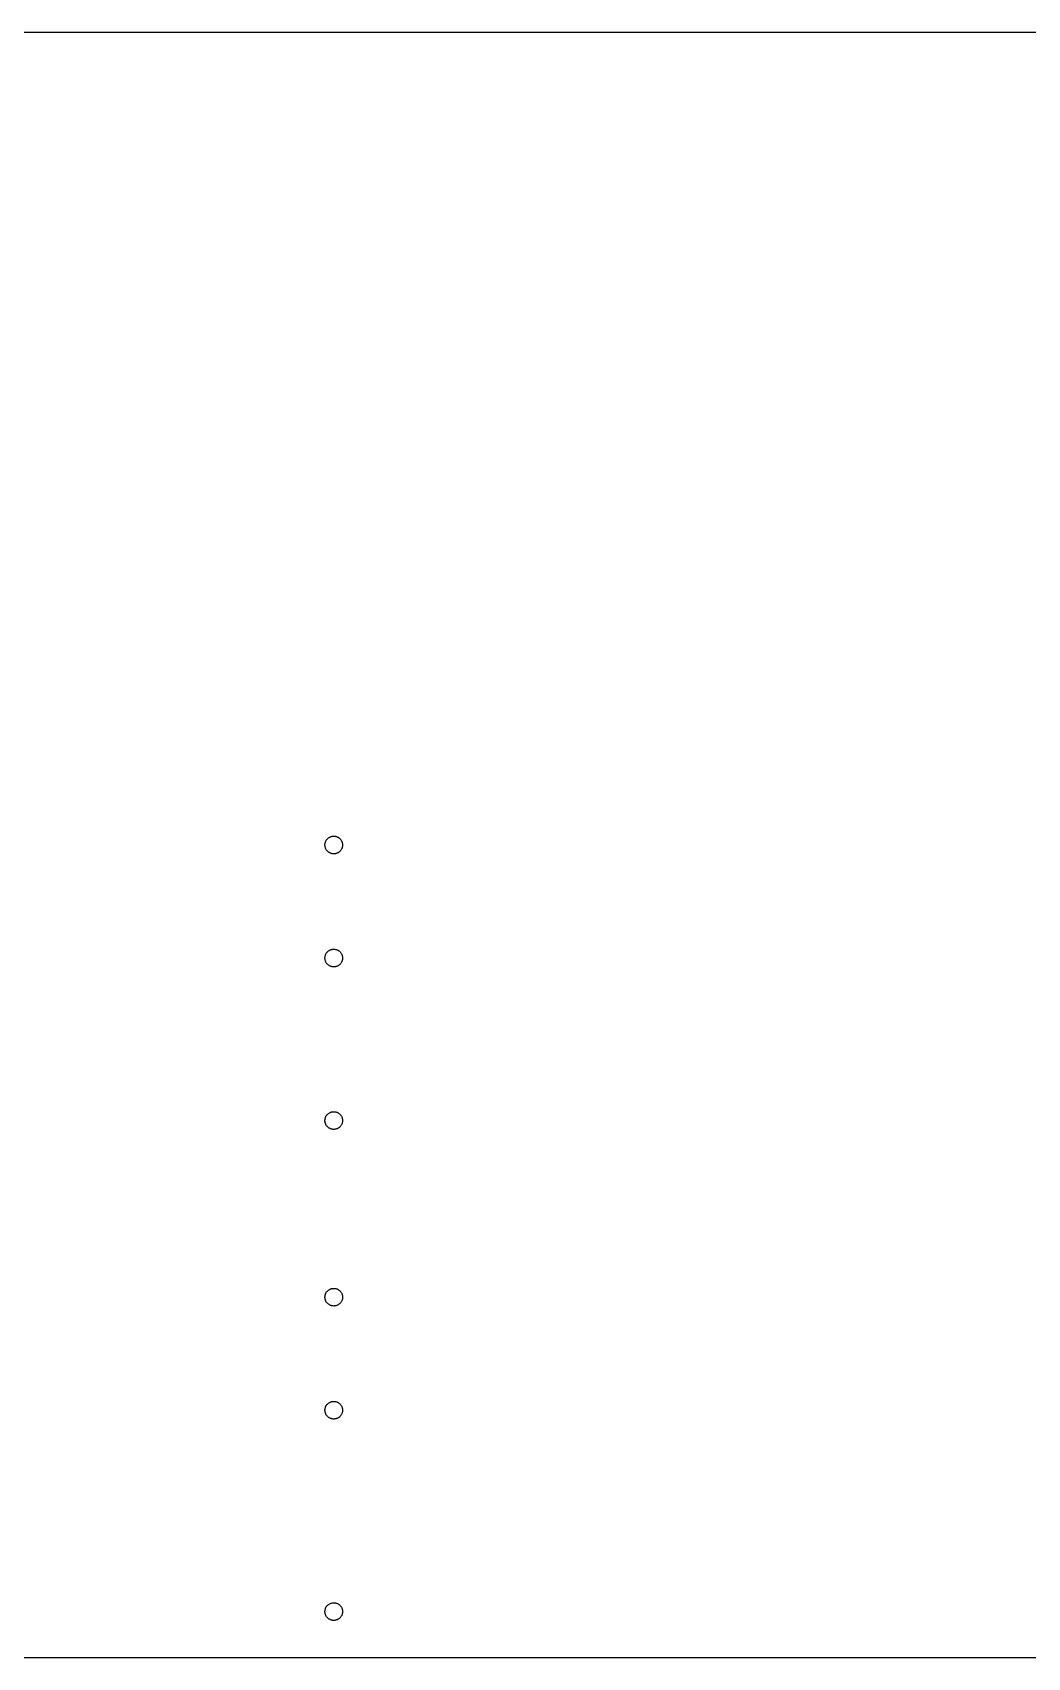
# Model space of a CAD drawing. Header units: metres. Extents: x 0 to 2300, y 0 to 230.
# Drawn here: x 1736.9 to 1877.7, y 0 to 230 of the extents above; entities that cross this region are included whole.
import ezdxf

# ---------------------------------------------------------------- set-up
doc = ezdxf.new("R2010")
doc.units = ezdxf.units.M

msp = doc.modelspace()

# ---------------------------------------------------------------- linework, layer by layer
for p, q in [((2300, 230), (0, 230)), ((1778.25, 115.078), (1778.26, 115.157)), ((1778.25, 115), (1778.25, 115.078)), ((1778.25, 114.922), (1778.25, 115)), ((1778.26, 115.157), (1778.27, 115.234)), ((1778.27, 115.234), (1778.29, 115.311)), ((1778.29, 115.311), (1778.31, 115.386)), ((1778.31, 115.386), (1778.34, 115.46)), ((1778.34, 115.46), (1778.37, 115.532)), ((1778.37, 115.532), (1778.4, 115.602)), ((1778.4, 115.602), (1778.44, 115.67)), ((1778.44, 115.67), (1778.49, 115.735)), ((1778.49, 115.735), (1778.54, 115.797)), ((1778.54, 115.797), (1778.59, 115.856)), ((1778.59, 115.856), (1778.64, 115.911)), ((1778.64, 115.911), (1778.7, 115.963)), ((1778.7, 115.963), (1778.77, 116.011)), ((1778.77, 116.011), (1778.83, 116.055)), ((1778.83, 116.055), (1778.9, 116.095)), ((1778.9, 116.095), (1778.97, 116.131)), ((1778.97, 116.131), (1779.04, 116.162)), ((1779.04, 116.162), (1779.11, 116.189)), ((1779.11, 116.189), (1779.19, 116.211)), ((1779.19, 116.211), (1779.27, 116.228)), ((1779.27, 116.228), (1779.34, 116.24)), ((1779.34, 116.24), (1779.42, 116.248)), ((1779.42, 116.248), (1779.5, 116.25)), ((1779.5, 116.25), (1779.58, 116.248)), ((1779.58, 116.248), (1779.66, 116.24)), ((1779.66, 116.24), (1779.73, 116.228)), ((1779.73, 116.228), (1779.81, 116.211)), ((1779.81, 116.211), (1779.89, 116.189)), ((1779.89, 116.189), (1779.96, 116.162)), ((1779.96, 116.162), (1780.03, 116.131)), ((1780.03, 116.131), (1780.1, 116.095)), ((1780.1, 116.095), (1780.17, 116.055)), ((1780.17, 116.055), (1780.23, 116.011)), ((1780.23, 116.011), (1780.3, 115.963)), ((1780.3, 115.963), (1780.36, 115.911)), ((1780.36, 115.911), (1780.41, 115.856)), ((1780.41, 115.856), (1780.46, 115.797)), ((1780.46, 115.797), (1780.51, 115.735)), ((1780.51, 115.735), (1780.56, 115.67)), ((1780.56, 115.67), (1780.6, 115.602)), ((1780.6, 115.602), (1780.63, 115.532)), ((1780.63, 115.532), (1780.66, 115.46)), ((1780.66, 115.46), (1780.69, 115.386)), ((1780.69, 115.386), (1780.71, 115.311)), ((1780.71, 115.311), (1780.73, 115.234)), ((1780.73, 115.234), (1780.74, 115.157)), ((1780.74, 115.157), (1780.75, 115.078)), ((1780.75, 115.078), (1780.75, 115)), ((1780.75, 115), (1780.75, 114.922)), ((1778.26, 114.843), (1778.25, 114.922)), ((1778.27, 114.766), (1778.26, 114.843)), ((1778.29, 114.689), (1778.27, 114.766)), ((1778.31, 114.614), (1778.29, 114.689)), ((1778.34, 114.54), (1778.31, 114.614)), ((1778.37, 114.468), (1778.34, 114.54)), ((1778.4, 114.398), (1778.37, 114.468)), ((1778.44, 114.33), (1778.4, 114.398)), ((1778.49, 114.265), (1778.44, 114.33)), ((1778.54, 114.203), (1778.49, 114.265)), ((1778.59, 114.144), (1778.54, 114.203)), ((1778.64, 114.089), (1778.59, 114.144)), ((1778.7, 114.037), (1778.64, 114.089)), ((1778.77, 113.989), (1778.7, 114.037)), ((1778.83, 113.945), (1778.77, 113.989)), ((1778.9, 113.905), (1778.83, 113.945)), ((1778.97, 113.869), (1778.9, 113.905)), ((1779.04, 113.838), (1778.97, 113.869)), ((1779.11, 113.811), (1779.04, 113.838)), ((1779.19, 113.789), (1779.11, 113.811)), ((1779.27, 113.772), (1779.19, 113.789)), ((1779.34, 113.76), (1779.27, 113.772)), ((1779.42, 113.752), (1779.34, 113.76)), ((1779.5, 113.75), (1779.42, 113.752)), ((1779.58, 113.752), (1779.5, 113.75)), ((1779.66, 113.76), (1779.58, 113.752)), ((1779.73, 113.772), (1779.66, 113.76)), ((1779.81, 113.789), (1779.73, 113.772)), ((1779.89, 113.811), (1779.81, 113.789)), ((1779.96, 113.838), (1779.89, 113.811)), ((1780.03, 113.869), (1779.96, 113.838)), ((1780.1, 113.905), (1780.03, 113.869)), ((1780.17, 113.945), (1780.1, 113.905)), ((1780.23, 113.989), (1780.17, 113.945)), ((1780.3, 114.037), (1780.23, 113.989)), ((1780.36, 114.089), (1780.3, 114.037)), ((1780.41, 114.144), (1780.36, 114.089)), ((1780.46, 114.203), (1780.41, 114.144)), ((1780.51, 114.265), (1780.46, 114.203)), ((1780.56, 114.33), (1780.51, 114.265)), ((1780.6, 114.398), (1780.56, 114.33)), ((1780.63, 114.468), (1780.6, 114.398)), ((1780.66, 114.54), (1780.63, 114.468)), ((1780.69, 114.614), (1780.66, 114.54)), ((1780.71, 114.689), (1780.69, 114.614)), ((1780.73, 114.766), (1780.71, 114.689)), ((1780.74, 114.843), (1780.73, 114.766)), ((1780.75, 114.922), (1780.74, 114.843)), ((1778.25, 99.0785), (1778.26, 99.1567)), ((1778.25, 99), (1778.25, 99.0785)), ((1778.25, 98.9215), (1778.25, 99)), ((1778.26, 98.8433), (1778.25, 98.9215)), ((1778.26, 99.1567), (1778.27, 99.2342)), ((1778.27, 99.2342), (1778.29, 99.3109)), ((1778.29, 99.3109), (1778.31, 99.3863)), ((1778.31, 99.3863), (1778.34, 99.4602)), ((1778.34, 99.4602), (1778.37, 99.5322)), ((1778.37, 99.5322), (1778.4, 99.6022)), ((1778.4, 99.6022), (1778.44, 99.6698)), ((1778.44, 99.6698), (1778.49, 99.7347)), ((1778.49, 99.7347), (1778.54, 99.7968)), ((1778.54, 99.7968), (1778.59, 99.8557)), ((1778.59, 99.8557), (1778.64, 99.9112)), ((1778.64, 99.9112), (1778.7, 99.9631)), ((1778.7, 99.9631), (1778.77, 100.011)), ((1778.77, 100.011), (1778.83, 100.055)), ((1778.83, 100.055), (1778.9, 100.095)), ((1778.9, 100.095), (1778.97, 100.131)), ((1778.97, 100.131), (1779.04, 100.162)), ((1779.04, 100.162), (1779.11, 100.189)), ((1779.11, 100.189), (1779.19, 100.211)), ((1779.19, 100.211), (1779.27, 100.228)), ((1779.27, 100.228), (1779.34, 100.24)), ((1779.34, 100.24), (1779.42, 100.248)), ((1779.42, 100.248), (1779.5, 100.25)), ((1779.5, 100.25), (1779.58, 100.248)), ((1779.58, 100.248), (1779.66, 100.24)), ((1779.66, 100.24), (1779.73, 100.228)), ((1779.73, 100.228), (1779.81, 100.211)), ((1779.81, 100.211), (1779.89, 100.189)), ((1779.89, 100.189), (1779.96, 100.162)), ((1779.96, 100.162), (1780.03, 100.131)), ((1780.03, 100.131), (1780.1, 100.095)), ((1780.1, 100.095), (1780.17, 100.055)), ((1780.17, 100.055), (1780.23, 100.011)), ((1780.23, 100.011), (1780.3, 99.9631)), ((1780.3, 99.9631), (1780.36, 99.9112)), ((1780.36, 99.9112), (1780.41, 99.8557)), ((1780.41, 99.8557), (1780.46, 99.7968)), ((1780.46, 99.7968), (1780.51, 99.7347)), ((1780.51, 99.7347), (1780.56, 99.6698)), ((1780.56, 99.6698), (1780.6, 99.6022)), ((1780.6, 99.6022), (1780.63, 99.5322)), ((1780.63, 99.5322), (1780.66, 99.4602)), ((1780.66, 99.4602), (1780.69, 99.3863)), ((1780.69, 99.3863), (1780.71, 99.3109)), ((1780.71, 99.3109), (1780.73, 99.2342)), ((1780.73, 99.2342), (1780.74, 99.1567)), ((1780.74, 99.1567), (1780.75, 99.0785)), ((1780.75, 98.9215), (1780.74, 98.8433)), ((1780.75, 99.0785), (1780.75, 99)), ((1780.75, 99), (1780.75, 98.9215)), ((1778.27, 98.7658), (1778.26, 98.8433)), ((1778.29, 98.6891), (1778.27, 98.7658)), ((1778.31, 98.6137), (1778.29, 98.6891)), ((1778.34, 98.5398), (1778.31, 98.6137)), ((1778.37, 98.4678), (1778.34, 98.5398)), ((1778.4, 98.3978), (1778.37, 98.4678)), ((1778.44, 98.3302), (1778.4, 98.3978)), ((1778.49, 98.2653), (1778.44, 98.3302)), ((1778.54, 98.2032), (1778.49, 98.2653)), ((1778.59, 98.1443), (1778.54, 98.2032)), ((1778.64, 98.0888), (1778.59, 98.1443)), ((1778.7, 98.0369), (1778.64, 98.0888)), ((1778.77, 97.9887), (1778.7, 98.0369)), ((1778.83, 97.9446), (1778.77, 97.9887)), ((1778.9, 97.9046), (1778.83, 97.9446)), ((1778.97, 97.869), (1778.9, 97.9046)), ((1779.04, 97.8378), (1778.97, 97.869)), ((1779.11, 97.8112), (1779.04, 97.8378)), ((1779.19, 97.7893), (1779.11, 97.8112)), ((1779.27, 97.7721), (1779.19, 97.7893)), ((1779.34, 97.7599), (1779.27, 97.7721)), ((1779.42, 97.7525), (1779.34, 97.7599)), ((1779.5, 97.75), (1779.42, 97.7525)), ((1779.58, 97.7525), (1779.5, 97.75)), ((1779.66, 97.7599), (1779.58, 97.7525)), ((1779.73, 97.7721), (1779.66, 97.7599)), ((1779.81, 97.7893), (1779.73, 97.7721)), ((1779.89, 97.8112), (1779.81, 97.7893)), ((1779.96, 97.8378), (1779.89, 97.8112)), ((1780.03, 97.869), (1779.96, 97.8378)), ((1780.1, 97.9046), (1780.03, 97.869)), ((1780.17, 97.9446), (1780.1, 97.9046)), ((1780.23, 97.9887), (1780.17, 97.9446)), ((1780.3, 98.0369), (1780.23, 97.9887)), ((1780.36, 98.0888), (1780.3, 98.0369)), ((1780.41, 98.1443), (1780.36, 98.0888)), ((1780.46, 98.2032), (1780.41, 98.1443)), ((1780.51, 98.2653), (1780.46, 98.2032)), ((1780.56, 98.3302), (1780.51, 98.2653)), ((1780.6, 98.3978), (1780.56, 98.3302)), ((1780.63, 98.4678), (1780.6, 98.3978)), ((1780.66, 98.5398), (1780.63, 98.4678)), ((1780.69, 98.6137), (1780.66, 98.5398)), ((1780.71, 98.6891), (1780.69, 98.6137)), ((1780.73, 98.7658), (1780.71, 98.6891)), ((1780.74, 98.8433), (1780.73, 98.7658)), ((1778.25, 76.0785), (1778.26, 76.1567)), ((1778.25, 76), (1778.25, 76.0785)), ((1778.25, 75.9215), (1778.25, 76)), ((1778.26, 75.8433), (1778.25, 75.9215)), ((1778.26, 76.1567), (1778.27, 76.2342)), ((1778.27, 76.2342), (1778.29, 76.3109)), ((1778.29, 76.3109), (1778.31, 76.3863)), ((1778.31, 76.3863), (1778.34, 76.4602)), ((1778.34, 76.4602), (1778.37, 76.5322)), ((1778.37, 76.5322), (1778.4, 76.6022)), ((1778.4, 76.6022), (1778.44, 76.6698)), ((1778.44, 76.6698), (1778.49, 76.7347)), ((1778.49, 76.7347), (1778.54, 76.7968)), ((1778.54, 76.7968), (1778.59, 76.8557)), ((1778.59, 76.8557), (1778.64, 76.9112)), ((1778.64, 76.9112), (1778.7, 76.9631)), ((1778.7, 76.9631), (1778.77, 77.0113)), ((1778.77, 77.0113), (1778.83, 77.0554)), ((1778.83, 77.0554), (1778.9, 77.0954)), ((1778.9, 77.0954), (1778.97, 77.131)), ((1778.97, 77.131), (1779.04, 77.1622)), ((1779.04, 77.1622), (1779.11, 77.1888)), ((1779.11, 77.1888), (1779.19, 77.2107)), ((1779.19, 77.2107), (1779.27, 77.2279)), ((1779.27, 77.2279), (1779.34, 77.2401)), ((1779.34, 77.2401), (1779.42, 77.2475)), ((1779.42, 77.2475), (1779.5, 77.25)), ((1779.5, 77.25), (1779.58, 77.2475)), ((1779.58, 77.2475), (1779.66, 77.2401)), ((1779.66, 77.2401), (1779.73, 77.2279)), ((1779.73, 77.2279), (1779.81, 77.2107)), ((1779.81, 77.2107), (1779.89, 77.1888)), ((1779.89, 77.1888), (1779.96, 77.1622)), ((1779.96, 77.1622), (1780.03, 77.131)), ((1780.03, 77.131), (1780.1, 77.0954)), ((1780.1, 77.0954), (1780.17, 77.0554)), ((1780.17, 77.0554), (1780.23, 77.0113)), ((1780.23, 77.0113), (1780.3, 76.9631)), ((1780.3, 76.9631), (1780.36, 76.9112)), ((1780.36, 76.9112), (1780.41, 76.8557)), ((1780.41, 76.8557), (1780.46, 76.7968)), ((1780.46, 76.7968), (1780.51, 76.7347)), ((1780.51, 76.7347), (1780.56, 76.6698)), ((1780.56, 76.6698), (1780.6, 76.6022)), ((1780.6, 76.6022), (1780.63, 76.5322)), ((1780.63, 76.5322), (1780.66, 76.4602)), ((1780.66, 76.4602), (1780.69, 76.3863)), ((1780.69, 76.3863), (1780.71, 76.3109)), ((1780.71, 76.3109), (1780.73, 76.2342)), ((1780.73, 76.2342), (1780.74, 76.1567)), ((1780.74, 76.1567), (1780.75, 76.0785)), ((1780.75, 75.9215), (1780.74, 75.8433)), ((1780.75, 76.0785), (1780.75, 76)), ((1780.75, 76), (1780.75, 75.9215)), ((1778.27, 75.7658), (1778.26, 75.8433)), ((1778.29, 75.6891), (1778.27, 75.7658)), ((1778.31, 75.6137), (1778.29, 75.6891)), ((1778.34, 75.5398), (1778.31, 75.6137)), ((1778.37, 75.4678), (1778.34, 75.5398)), ((1778.4, 75.3978), (1778.37, 75.4678)), ((1778.44, 75.3302), (1778.4, 75.3978)), ((1778.49, 75.2653), (1778.44, 75.3302)), ((1778.54, 75.2032), (1778.49, 75.2653)), ((1778.59, 75.1443), (1778.54, 75.2032)), ((1778.64, 75.0888), (1778.59, 75.1443)), ((1778.7, 75.0369), (1778.64, 75.0888)), ((1778.77, 74.9887), (1778.7, 75.0369)), ((1778.83, 74.9446), (1778.77, 74.9887)), ((1778.9, 74.9046), (1778.83, 74.9446)), ((1778.97, 74.869), (1778.9, 74.9046)), ((1779.04, 74.8378), (1778.97, 74.869)), ((1779.11, 74.8112), (1779.04, 74.8378)), ((1779.19, 74.7893), (1779.11, 74.8112)), ((1779.27, 74.7721), (1779.19, 74.7893)), ((1779.34, 74.7599), (1779.27, 74.7721)), ((1779.42, 74.7525), (1779.34, 74.7599)), ((1779.5, 74.75), (1779.42, 74.7525)), ((1779.58, 74.7525), (1779.5, 74.75)), ((1779.66, 74.7599), (1779.58, 74.7525)), ((1779.73, 74.7721), (1779.66, 74.7599)), ((1779.81, 74.7893), (1779.73, 74.7721)), ((1779.89, 74.8112), (1779.81, 74.7893)), ((1779.96, 74.8378), (1779.89, 74.8112)), ((1780.03, 74.869), (1779.96, 74.8378)), ((1780.1, 74.9046), (1780.03, 74.869)), ((1780.17, 74.9446), (1780.1, 74.9046)), ((1780.23, 74.9887), (1780.17, 74.9446)), ((1780.3, 75.0369), (1780.23, 74.9887)), ((1780.36, 75.0888), (1780.3, 75.0369)), ((1780.41, 75.1443), (1780.36, 75.0888)), ((1780.46, 75.2032), (1780.41, 75.1443)), ((1780.51, 75.2653), (1780.46, 75.2032)), ((1780.56, 75.3302), (1780.51, 75.2653)), ((1780.6, 75.3978), (1780.56, 75.3302)), ((1780.63, 75.4678), (1780.6, 75.3978)), ((1780.66, 75.5398), (1780.63, 75.4678)), ((1780.69, 75.6137), (1780.66, 75.5398)), ((1780.71, 75.6891), (1780.69, 75.6137)), ((1780.73, 75.7658), (1780.71, 75.6891)), ((1780.74, 75.8433), (1780.73, 75.7658)), ((1778.25, 51.0785), (1778.26, 51.1567)), ((1778.25, 51), (1778.25, 51.0785)), ((1778.25, 50.9215), (1778.25, 51)), ((1778.26, 50.8433), (1778.25, 50.9215)), ((1778.26, 51.1567), (1778.27, 51.2342)), ((1778.27, 50.7658), (1778.26, 50.8433)), ((1778.27, 51.2342), (1778.29, 51.3109)), ((1778.29, 50.6891), (1778.27, 50.7658)), ((1778.29, 51.3109), (1778.31, 51.3863)), ((1778.31, 50.6137), (1778.29, 50.6891)), ((1778.31, 51.3863), (1778.34, 51.4602)), ((1778.34, 50.5398), (1778.31, 50.6137)), ((1778.34, 51.4602), (1778.37, 51.5322)), ((1778.37, 51.5322), (1778.4, 51.6022)), ((1778.4, 51.6022), (1778.44, 51.6698)), ((1778.44, 51.6698), (1778.49, 51.7347)), ((1778.49, 51.7347), (1778.54, 51.7968)), ((1778.54, 51.7968), (1778.59, 51.8557)), ((1778.59, 51.8557), (1778.64, 51.9112)), ((1778.64, 51.9112), (1778.7, 51.9631)), ((1778.7, 51.9631), (1778.77, 52.0113)), ((1778.77, 52.0113), (1778.83, 52.0554)), ((1778.83, 52.0554), (1778.9, 52.0954)), ((1778.9, 52.0954), (1778.97, 52.131)), ((1778.97, 52.131), (1779.04, 52.1622)), ((1779.04, 52.1622), (1779.11, 52.1888)), ((1779.11, 52.1888), (1779.19, 52.2107)), ((1779.19, 52.2107), (1779.27, 52.2279)), ((1779.27, 52.2279), (1779.34, 52.2401)), ((1779.34, 52.2401), (1779.42, 52.2475)), ((1779.42, 52.2475), (1779.5, 52.25)), ((1779.5, 52.25), (1779.58, 52.2475)), ((1779.58, 52.2475), (1779.66, 52.2401)), ((1779.66, 52.2401), (1779.73, 52.2279)), ((1779.73, 52.2279), (1779.81, 52.2107)), ((1779.81, 52.2107), (1779.89, 52.1888)), ((1779.89, 52.1888), (1779.96, 52.1622)), ((1779.96, 52.1622), (1780.03, 52.131)), ((1780.03, 52.131), (1780.1, 52.0954)), ((1780.1, 52.0954), (1780.17, 52.0554)), ((1780.17, 52.0554), (1780.23, 52.0113)), ((1780.23, 52.0113), (1780.3, 51.9631)), ((1780.3, 51.9631), (1780.36, 51.9112)), ((1780.36, 51.9112), (1780.41, 51.8557)), ((1780.41, 51.8557), (1780.46, 51.7968)), ((1780.46, 51.7968), (1780.51, 51.7347)), ((1780.51, 51.7347), (1780.56, 51.6698)), ((1780.56, 51.6698), (1780.6, 51.6022)), ((1780.6, 51.6022), (1780.63, 51.5322)), ((1780.63, 51.5322), (1780.66, 51.4602)), ((1780.66, 51.4602), (1780.69, 51.3863)), ((1780.69, 50.6137), (1780.66, 50.5398)), ((1780.69, 51.3863), (1780.71, 51.3109)), ((1780.71, 50.6891), (1780.69, 50.6137)), ((1780.71, 51.3109), (1780.73, 51.2342)), ((1780.73, 50.7658), (1780.71, 50.6891)), ((1780.73, 51.2342), (1780.74, 51.1567)), ((1780.74, 50.8433), (1780.73, 50.7658)), ((1780.74, 51.1567), (1780.75, 51.0785)), ((1780.75, 50.9215), (1780.74, 50.8433)), ((1780.75, 51.0785), (1780.75, 51)), ((1780.75, 51), (1780.75, 50.9215)), ((1778.37, 50.4678), (1778.34, 50.5398)), ((1778.4, 50.3978), (1778.37, 50.4678)), ((1778.44, 50.3302), (1778.4, 50.3978)), ((1778.49, 50.2653), (1778.44, 50.3302)), ((1778.54, 50.2032), (1778.49, 50.2653)), ((1778.59, 50.1443), (1778.54, 50.2032)), ((1778.64, 50.0888), (1778.59, 50.1443)), ((1778.7, 50.0369), (1778.64, 50.0888)), ((1778.77, 49.9887), (1778.7, 50.0369)), ((1778.83, 49.9446), (1778.77, 49.9887)), ((1778.9, 49.9046), (1778.83, 49.9446)), ((1778.97, 49.869), (1778.9, 49.9046)), ((1779.04, 49.8378), (1778.97, 49.869)), ((1779.11, 49.8112), (1779.04, 49.8378)), ((1779.19, 49.7893), (1779.11, 49.8112)), ((1779.27, 49.7721), (1779.19, 49.7893)), ((1779.34, 49.7599), (1779.27, 49.7721)), ((1779.42, 49.7525), (1779.34, 49.7599)), ((1779.5, 49.75), (1779.42, 49.7525)), ((1779.58, 49.7525), (1779.5, 49.75)), ((1779.66, 49.7599), (1779.58, 49.7525)), ((1779.73, 49.7721), (1779.66, 49.7599)), ((1779.81, 49.7893), (1779.73, 49.7721)), ((1779.89, 49.8112), (1779.81, 49.7893)), ((1779.96, 49.8378), (1779.89, 49.8112)), ((1780.03, 49.869), (1779.96, 49.8378)), ((1780.1, 49.9046), (1780.03, 49.869)), ((1780.17, 49.9446), (1780.1, 49.9046)), ((1780.23, 49.9887), (1780.17, 49.9446)), ((1780.3, 50.0369), (1780.23, 49.9887)), ((1780.36, 50.0888), (1780.3, 50.0369)), ((1780.41, 50.1443), (1780.36, 50.0888)), ((1780.46, 50.2032), (1780.41, 50.1443)), ((1780.51, 50.2653), (1780.46, 50.2032)), ((1780.56, 50.3302), (1780.51, 50.2653)), ((1780.6, 50.3978), (1780.56, 50.3302)), ((1780.63, 50.4678), (1780.6, 50.3978)), ((1780.66, 50.5398), (1780.63, 50.4678)), ((1778.25, 35.0785), (1778.26, 35.1567)), ((1778.25, 35), (1778.25, 35.0785)), ((1778.25, 34.9215), (1778.25, 35)), ((1778.26, 34.8433), (1778.25, 34.9215)), ((1778.26, 35.1567), (1778.27, 35.2342)), ((1778.27, 34.7658), (1778.26, 34.8433)), ((1778.27, 35.2342), (1778.29, 35.3109)), ((1778.29, 34.6891), (1778.27, 34.7658)), ((1778.29, 35.3109), (1778.31, 35.3863)), ((1778.31, 34.6137), (1778.29, 34.6891)), ((1778.31, 35.3863), (1778.34, 35.4602)), ((1778.34, 34.5398), (1778.31, 34.6137)), ((1778.34, 35.4602), (1778.37, 35.5322)), ((1778.37, 34.4678), (1778.34, 34.5398)), ((1778.37, 35.5322), (1778.4, 35.6022)), ((1778.4, 35.6022), (1778.44, 35.6698)), ((1778.44, 35.6698), (1778.49, 35.7347)), ((1778.49, 35.7347), (1778.54, 35.7968)), ((1778.54, 35.7968), (1778.59, 35.8557)), ((1778.59, 35.8557), (1778.64, 35.9112)), ((1778.64, 35.9112), (1778.7, 35.9631)), ((1778.7, 35.9631), (1778.77, 36.0113)), ((1778.77, 36.0113), (1778.83, 36.0554)), ((1778.83, 36.0554), (1778.9, 36.0954)), ((1778.9, 36.0954), (1778.97, 36.131)), ((1778.97, 36.131), (1779.04, 36.1622)), ((1779.04, 36.1622), (1779.11, 36.1888)), ((1779.11, 36.1888), (1779.19, 36.2107)), ((1779.19, 36.2107), (1779.27, 36.2279)), ((1779.27, 36.2279), (1779.34, 36.2401)), ((1779.34, 36.2401), (1779.42, 36.2475)), ((1779.42, 36.2475), (1779.5, 36.25)), ((1779.5, 36.25), (1779.58, 36.2475)), ((1779.58, 36.2475), (1779.66, 36.2401)), ((1779.66, 36.2401), (1779.73, 36.2279)), ((1779.73, 36.2279), (1779.81, 36.2107)), ((1779.81, 36.2107), (1779.89, 36.1888)), ((1779.89, 36.1888), (1779.96, 36.1622)), ((1779.96, 36.1622), (1780.03, 36.131)), ((1780.03, 36.131), (1780.1, 36.0954)), ((1780.1, 36.0954), (1780.17, 36.0554)), ((1780.17, 36.0554), (1780.23, 36.0113)), ((1780.23, 36.0113), (1780.3, 35.9631)), ((1780.3, 35.9631), (1780.36, 35.9112)), ((1780.36, 35.9112), (1780.41, 35.8557)), ((1780.41, 35.8557), (1780.46, 35.7968)), ((1780.46, 35.7968), (1780.51, 35.7347)), ((1780.51, 35.7347), (1780.56, 35.6698)), ((1780.56, 35.6698), (1780.6, 35.6022)), ((1780.6, 35.6022), (1780.63, 35.5322)), ((1780.63, 35.5322), (1780.66, 35.4602)), ((1780.66, 34.5398), (1780.63, 34.4678)), ((1780.66, 35.4602), (1780.69, 35.3863)), ((1780.69, 34.6137), (1780.66, 34.5398)), ((1780.69, 35.3863), (1780.71, 35.3109)), ((1780.71, 34.6891), (1780.69, 34.6137)), ((1780.71, 35.3109), (1780.73, 35.2342)), ((1780.73, 34.7658), (1780.71, 34.6891)), ((1780.73, 35.2342), (1780.74, 35.1567)), ((1780.74, 34.8433), (1780.73, 34.7658)), ((1780.74, 35.1567), (1780.75, 35.0785)), ((1780.75, 34.9215), (1780.74, 34.8433)), ((1780.75, 35.0785), (1780.75, 35)), ((1780.75, 35), (1780.75, 34.9215)), ((1778.4, 34.3978), (1778.37, 34.4678)), ((1778.44, 34.3302), (1778.4, 34.3978)), ((1778.49, 34.2653), (1778.44, 34.3302)), ((1778.54, 34.2032), (1778.49, 34.2653)), ((1778.59, 34.1443), (1778.54, 34.2032)), ((1778.64, 34.0888), (1778.59, 34.1443)), ((1778.7, 34.0369), (1778.64, 34.0888)), ((1778.77, 33.9887), (1778.7, 34.0369)), ((1778.83, 33.9446), (1778.77, 33.9887)), ((1778.9, 33.9046), (1778.83, 33.9446)), ((1778.97, 33.869), (1778.9, 33.9046)), ((1779.04, 33.8378), (1778.97, 33.869)), ((1779.11, 33.8112), (1779.04, 33.8378)), ((1779.19, 33.7893), (1779.11, 33.8112)), ((1779.27, 33.7721), (1779.19, 33.7893)), ((1779.34, 33.7599), (1779.27, 33.7721)), ((1779.42, 33.7525), (1779.34, 33.7599)), ((1779.5, 33.75), (1779.42, 33.7525)), ((1779.58, 33.7525), (1779.5, 33.75)), ((1779.66, 33.7599), (1779.58, 33.7525)), ((1779.73, 33.7721), (1779.66, 33.7599)), ((1779.81, 33.7893), (1779.73, 33.7721)), ((1779.89, 33.8112), (1779.81, 33.7893)), ((1779.96, 33.8378), (1779.89, 33.8112)), ((1780.03, 33.869), (1779.96, 33.8378)), ((1780.1, 33.9046), (1780.03, 33.869)), ((1780.17, 33.9446), (1780.1, 33.9046)), ((1780.23, 33.9887), (1780.17, 33.9446)), ((1780.3, 34.0369), (1780.23, 33.9887)), ((1780.36, 34.0888), (1780.3, 34.0369)), ((1780.41, 34.1443), (1780.36, 34.0888)), ((1780.46, 34.2032), (1780.41, 34.1443)), ((1780.51, 34.2653), (1780.46, 34.2032)), ((1780.56, 34.3302), (1780.51, 34.2653)), ((1780.6, 34.3978), (1780.56, 34.3302)), ((1780.63, 34.4678), (1780.6, 34.3978)), ((1778.31, 6.88627), (1778.34, 6.96016)), ((1778.34, 6.96016), (1778.37, 7.03222)), ((1778.37, 7.03222), (1778.4, 7.10219)), ((1778.4, 7.10219), (1778.44, 7.16978)), ((1778.44, 7.16978), (1778.49, 7.23473)), ((1778.49, 7.23473), (1778.54, 7.29678)), ((1778.54, 7.29678), (1778.59, 7.35568)), ((1778.59, 7.35568), (1778.64, 7.41121)), ((1778.64, 7.41121), (1778.7, 7.46314)), ((1778.7, 7.46314), (1778.77, 7.51127)), ((1778.77, 7.51127), (1778.83, 7.55541)), ((1778.83, 7.55541), (1778.9, 7.59538)), ((1778.9, 7.59538), (1778.97, 7.63103)), ((1778.97, 7.63103), (1779.04, 7.66222)), ((1779.04, 7.66222), (1779.11, 7.68882)), ((1779.11, 7.68882), (1779.19, 7.71073)), ((1779.19, 7.71073), (1779.27, 7.72786)), ((1779.27, 7.72786), (1779.34, 7.74014)), ((1779.34, 7.74014), (1779.42, 7.74753)), ((1779.42, 7.74753), (1779.5, 7.75)), ((1779.5, 7.75), (1779.58, 7.74753)), ((1779.58, 7.74753), (1779.66, 7.74014)), ((1779.66, 7.74014), (1779.73, 7.72786)), ((1779.73, 7.72786), (1779.81, 7.71073)), ((1779.81, 7.71073), (1779.89, 7.68882)), ((1779.89, 7.68882), (1779.96, 7.66222)), ((1779.96, 7.66222), (1780.03, 7.63103)), ((1780.03, 7.63103), (1780.1, 7.59538)), ((1780.1, 7.59538), (1780.17, 7.55541)), ((1780.17, 7.55541), (1780.23, 7.51127)), ((1780.23, 7.51127), (1780.3, 7.46314)), ((1780.3, 7.46314), (1780.36, 7.41121)), ((1780.36, 7.41121), (1780.41, 7.35568)), ((1780.41, 7.35568), (1780.46, 7.29678)), ((1780.46, 7.29678), (1780.51, 7.23473)), ((1780.51, 7.23473), (1780.56, 7.16978)), ((1780.56, 7.16978), (1780.6, 7.10219)), ((1780.6, 7.10219), (1780.63, 7.03222)), ((1780.63, 7.03222), (1780.66, 6.96016)), ((1780.66, 6.96016), (1780.69, 6.88627)), ((1778.25, 6.57849), (1778.26, 6.65667)), ((1778.25, 6.5), (1778.25, 6.57849)), ((1778.25, 6.42151), (1778.25, 6.5)), ((1778.26, 6.34333), (1778.25, 6.42151)), ((1778.26, 6.65667), (1778.27, 6.73423)), ((1778.27, 6.26577), (1778.26, 6.34333)), ((1778.27, 6.73423), (1778.29, 6.81086)), ((1778.29, 6.18914), (1778.27, 6.26577)), ((1778.29, 6.81086), (1778.31, 6.88627)), ((1778.31, 6.11373), (1778.29, 6.18914)), ((1778.34, 6.03984), (1778.31, 6.11373)), ((1778.37, 5.96778), (1778.34, 6.03984)), ((1778.4, 5.89781), (1778.37, 5.96778)), ((1778.44, 5.83022), (1778.4, 5.89781)), ((1778.49, 5.76527), (1778.44, 5.83022)), ((1778.54, 5.70322), (1778.49, 5.76527)), ((1778.59, 5.64432), (1778.54, 5.70322)), ((1778.64, 5.58879), (1778.59, 5.64432)), ((1778.7, 5.53686), (1778.64, 5.58879)), ((1778.77, 5.48873), (1778.7, 5.53686)), ((1778.83, 5.44459), (1778.77, 5.48873)), ((1778.9, 5.40462), (1778.83, 5.44459)), ((1778.97, 5.36897), (1778.9, 5.40462)), ((1779.04, 5.33778), (1778.97, 5.36897)), ((1779.11, 5.31118), (1779.04, 5.33778)), ((1779.19, 5.28927), (1779.11, 5.31118)), ((1779.27, 5.27214), (1779.19, 5.28927)), ((1779.34, 5.25986), (1779.27, 5.27214)), ((1779.42, 5.25247), (1779.34, 5.25986)), ((1779.5, 5.25), (1779.42, 5.25247)), ((1779.58, 5.25247), (1779.5, 5.25)), ((1779.66, 5.25986), (1779.58, 5.25247)), ((1779.73, 5.27214), (1779.66, 5.25986)), ((1779.81, 5.28927), (1779.73, 5.27214)), ((1779.89, 5.31118), (1779.81, 5.28927)), ((1779.96, 5.33778), (1779.89, 5.31118)), ((1780.03, 5.36897), (1779.96, 5.33778)), ((1780.1, 5.40462), (1780.03, 5.36897)), ((1780.17, 5.44459), (1780.1, 5.40462)), ((1780.23, 5.48873), (1780.17, 5.44459)), ((1780.3, 5.53686), (1780.23, 5.48873)), ((1780.36, 5.58879), (1780.3, 5.53686)), ((1780.41, 5.64432), (1780.36, 5.58879)), ((1780.46, 5.70322), (1780.41, 5.64432)), ((1780.51, 5.76527), (1780.46, 5.70322)), ((1780.56, 5.83022), (1780.51, 5.76527)), ((1780.6, 5.89781), (1780.56, 5.83022)), ((1780.63, 5.96778), (1780.6, 5.89781)), ((1780.66, 6.03984), (1780.63, 5.96778)), ((1780.69, 6.11373), (1780.66, 6.03984)), ((1780.69, 6.88627), (1780.71, 6.81086)), ((1780.71, 6.18914), (1780.69, 6.11373)), ((1780.71, 6.81086), (1780.73, 6.73423)), ((1780.73, 6.26577), (1780.71, 6.18914)), ((1780.73, 6.73423), (1780.74, 6.65667)), ((1780.74, 6.34333), (1780.73, 6.26577)), ((1780.74, 6.65667), (1780.75, 6.57849)), ((1780.75, 6.42151), (1780.74, 6.34333)), ((1780.75, 6.57849), (1780.75, 6.5)), ((1780.75, 6.5), (1780.75, 6.42151)), ((0, 0), (2300, 0))]:
    msp.add_line(p, q)

doc.saveas('drawing.dxf')
